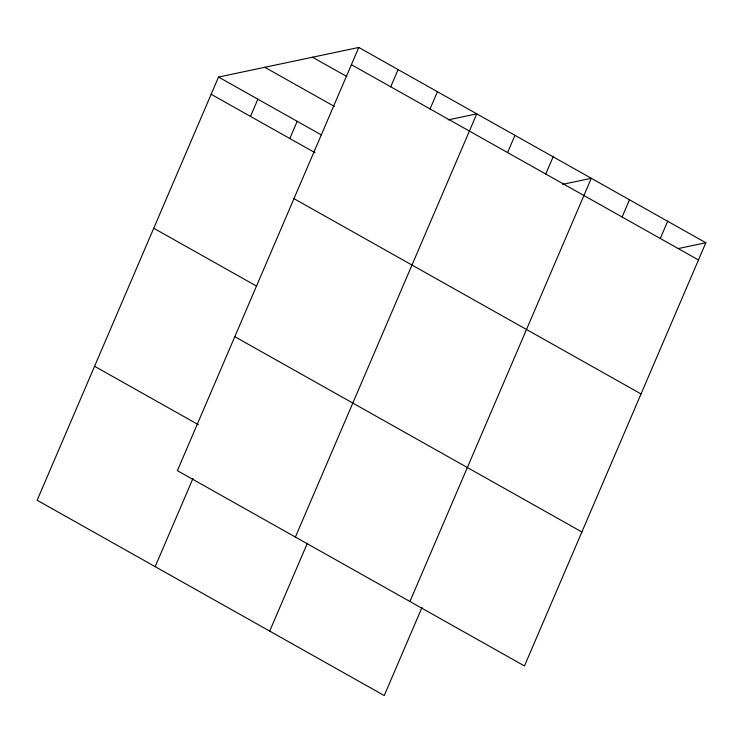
<?xml version="1.0" encoding="UTF-8"?>
<svg xmlns="http://www.w3.org/2000/svg" width="743" height="743" viewBox="0 0 743 743"><rect width="100%" height="100%" fill="white"/><g stroke="black" fill="none" stroke-linecap="round" stroke-linejoin="round"><path stroke-width="1.11" d="M358.767 47.45L177.382 470.653L524.465 665.942L705.85 242.747L358.767 47.45L218.535 77.058L37.15 500.253L384.233 695.55L422.061 607.3M250.493 116.41L257.867 99.191M289.826 138.542L297.209 121.323M155.157 566.658L192.985 478.399M390.725 86.801L398.099 69.582M430.058 108.933L437.441 91.714M295.389 537.05L476.774 113.855L448.122 119.902M269.7 631.104L307.063 543.913M507.571 152.556L514.955 135.337M545.752 174.038L553.136 156.819M409.932 601.496L591.307 178.301L562.665 184.348M622.114 217.002L629.488 199.783M660.295 238.484L667.669 221.265M678.303 248.561L705.85 242.747M351.383 64.669L698.466 259.966M312.487 57.22L346.786 76.52M264.814 67.288L334.406 106.444M218.535 77.058L321.413 134.938M211.151 94.268L315.041 152.724M293.959 198.641L641.051 393.939M153.736 228.25L256.614 286.139M234.807 336.681L581.89 531.969M94.575 366.28L198.455 424.736"/></g></svg>
